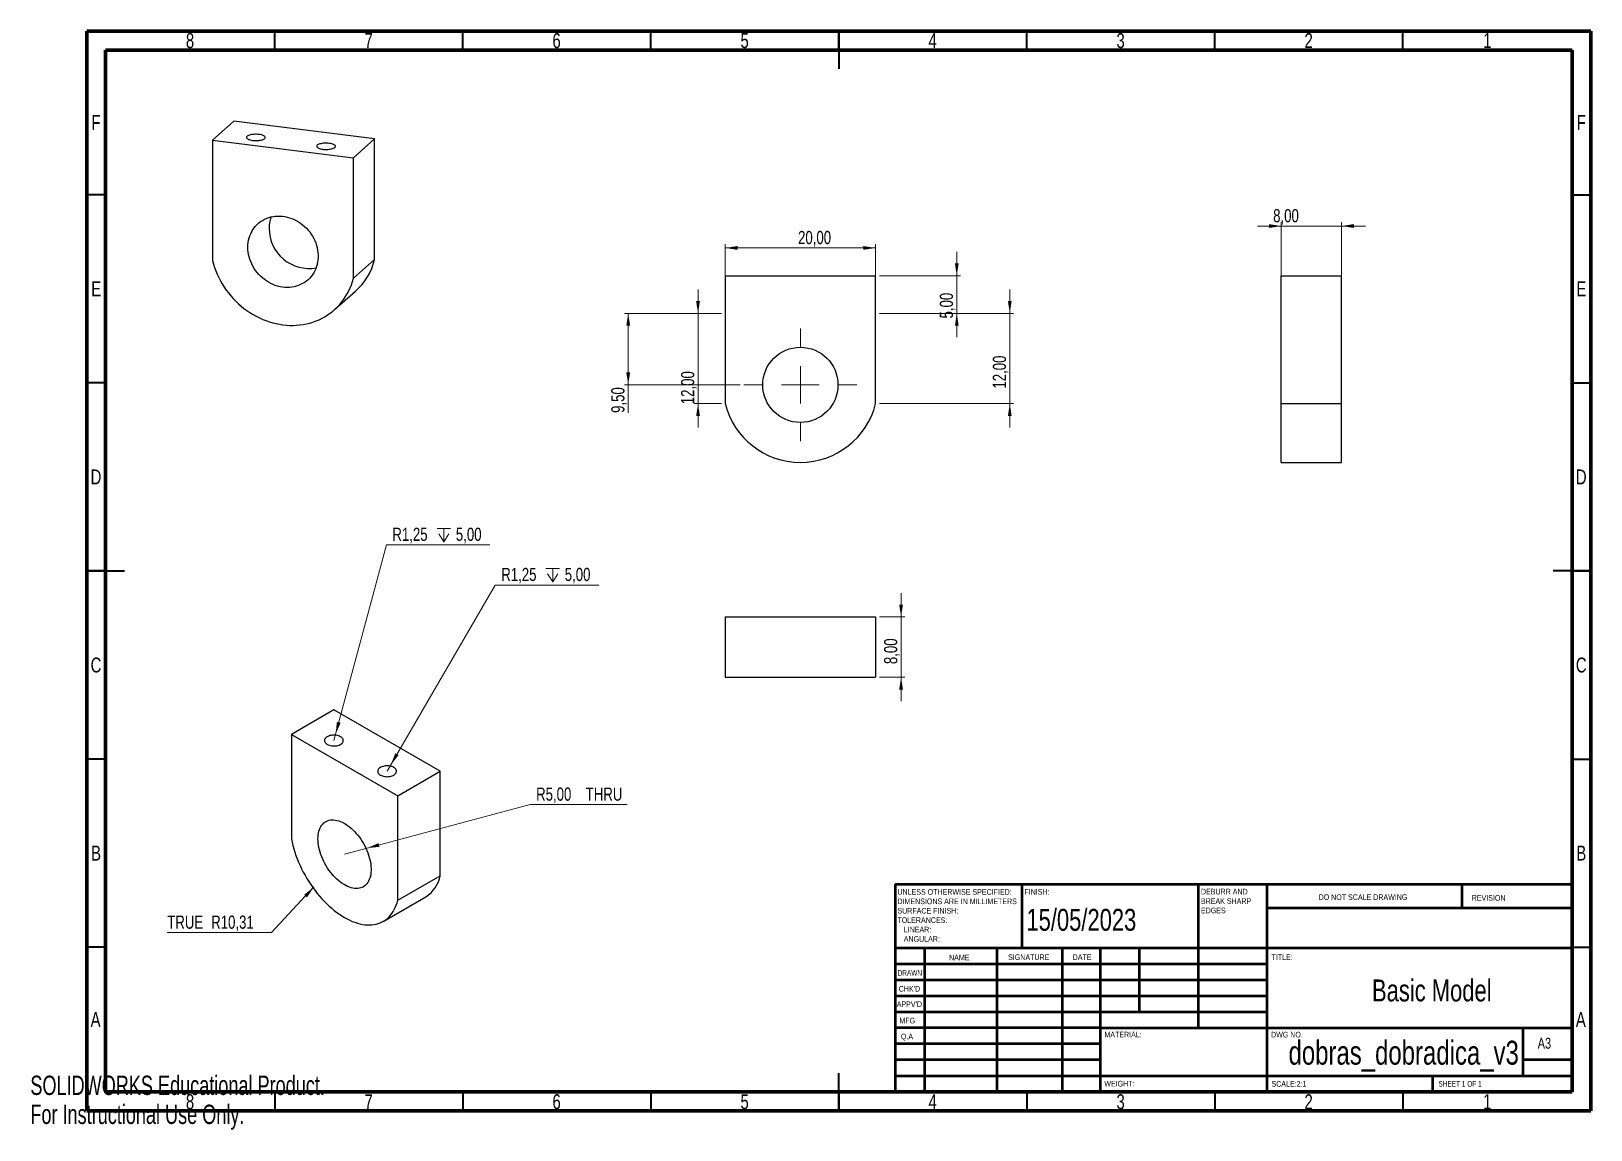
# Model space of a CAD drawing. Header units: millimetres. Extents: x 0 to 415, y 0 to 292.
import ezdxf

# ---------------------------------------------------------------- set-up
doc = ezdxf.new("R2010")
doc.units = ezdxf.units.MM
doc.styles.add('SLDTEXTSTYLE0', font='TXT', dxfattribs={"width": 0.75})
doc.styles.add('SLDTEXTSTYLE1', font='TXT', dxfattribs={"width": 0.686449})
doc.styles.add('SLDTEXTSTYLE2', font='TXT', dxfattribs={"width": 0.6875})
doc.styles.add('SLDTEXTSTYLE3', font='TXT', dxfattribs={"width": 0.7})
doc.dimstyles.new('SLDDIMSTYLE0', dxfattribs={"dimtxt": 3.5, "dimasz": 3.302, "dimexe": 0, "dimexo": 0.0625, "dimgap": 0.875, "dimtad": 1, "dimlfac": 0.5, "dimrnd": 1e-09, "dimzin": 12, "dimdsep": 46, "dimtxsty": 'SLDTEXTSTYLE0', "dimsah": 1, "dimcen": 0.09, "dimadec": 0, "dimazin": 3, "dimtfac": 1, "dimtmove": 0, "dimatfit": 0, "dimfxl": 0, "dimfrac": 2, "dimtolj": 1, "dimtzin": 12, "dimarcsym": 0})
doc.dimstyles.new('SLDDIMSTYLE1', dxfattribs={"dimtxt": 3.5, "dimasz": 3.302, "dimexe": 0, "dimexo": 0.0625, "dimgap": 0.875, "dimtad": 1, "dimlfac": 0.5, "dimrnd": 1e-09, "dimzin": 12, "dimdsep": 46, "dimtxsty": 'SLDTEXTSTYLE0', "dimsah": 1, "dimcen": 0.09, "dimadec": 0, "dimazin": 3, "dimtfac": 1, "dimtofl": 0, "dimtmove": 0, "dimatfit": 3, "dimfxl": 0, "dimfrac": 2, "dimtolj": 1, "dimtzin": 12, "dimarcsym": 0})
doc.dimstyles.new('SLDDIMSTYLE2', dxfattribs={"dimtxt": 3.5, "dimasz": 3.302, "dimexe": 0, "dimexo": 0.0625, "dimgap": 0.875, "dimtad": 0, "dimtih": 1, "dimtoh": 1, "dimlfac": 0.5, "dimrnd": 1e-09, "dimzin": 12, "dimdsep": 46, "dimtxsty": 'SLDTEXTSTYLE0', "dimsah": 1, "dimcen": 0, "dimadec": 0, "dimazin": 3, "dimtfac": 1, "dimtofl": 0, "dimtmove": 0, "dimatfit": 3, "dimfxl": 0, "dimfrac": 2, "dimtolj": 1, "dimtzin": 12, "dimarcsym": 0})
doc.dimstyles.new('SLDDIMSTYLE3', dxfattribs={"dimtxt": 3.5, "dimasz": 3.302, "dimexe": 0, "dimexo": 0.0625, "dimgap": 0.875, "dimtad": 0, "dimtih": 1, "dimtoh": 1, "dimlfac": 0.5, "dimrnd": 1e-09, "dimzin": 12, "dimdsep": 46, "dimtxsty": 'SLDTEXTSTYLE0', "dimsah": 1, "dimcen": 0, "dimadec": 0, "dimazin": 3, "dimtfac": 1, "dimtofl": 0, "dimtmove": 0, "dimatfit": 3, "dimfxl": 0, "dimfrac": 2, "dimtolj": 1, "dimtzin": 12, "dimarcsym": 0})

# ---------------------------------------------------------------- blocks, each defined once
blk = doc.blocks.new('_D')
at = {"color": 7, "linetype": 'Continuous', "lineweight": 0}
for p, q in [((260.48, 216.98), (260.48, 223.33)), ((225.79, 216.98), (261.48, 216.98)), ((260.48, 192.98), (260.48, 216.98)), ((225.79, 192.98), (261.48, 192.98)), ((260.48, 192.98), (260.48, 186.63))]:
    blk.add_line(p, q, dxfattribs=at)
at = {"color": 7, "linetype": 'Continuous', "lineweight": 18}
for points in [[(260.48, 216.98), (260.98, 220.28), (259.97, 220.28)], [(260.48, 192.98), (259.97, 189.68), (260.98, 189.68)]]:
    blk.add_solid(points, dxfattribs=at)
at = {"color": 7, "linetype": 'Continuous', "lineweight": 18, "insert": (255.96, 196.98), "char_height": 3.5, "attachment_point": 1, "rotation": 90, "style": 'SLDTEXTSTYLE0'}
blk.add_mtext('12,00', dxfattribs=at)
blk = doc.blocks.new('_D_1')
at = {"color": 7, "linetype": 'Continuous', "lineweight": 0}
for p, q in [((184.79, 217.98), (184.79, 235.38)), ((184.79, 234.38), (224.79, 234.38)), ((224.79, 217.98), (224.79, 235.38))]:
    blk.add_line(p, q, dxfattribs=at)
at = {"color": 7, "linetype": 'Continuous', "lineweight": 18}
for points in [[(184.79, 234.38), (188.09, 233.88), (188.09, 234.89)], [(224.79, 234.38), (221.49, 234.89), (221.49, 233.88)]]:
    blk.add_solid(points, dxfattribs=at)
at = {"color": 7, "linetype": 'Continuous', "lineweight": 18, "insert": (204.17, 238.9), "char_height": 3.5, "attachment_point": 1, "style": 'SLDTEXTSTYLE0'}
blk.add_mtext('20,00', dxfattribs=at)
blk = doc.blocks.new('_D_2')
at = {"color": 7, "linetype": 'Continuous', "lineweight": 0}
for p, q in [((177.57, 216.98), (177.57, 223.33)), ((183.79, 216.98), (176.57, 216.98)), ((177.57, 192.98), (177.57, 216.98)), ((183.79, 192.98), (176.57, 192.98)), ((177.57, 192.98), (177.57, 186.63))]:
    blk.add_line(p, q, dxfattribs=at)
at = {"color": 7, "linetype": 'Continuous', "lineweight": 18}
for points in [[(177.57, 216.98), (178.07, 220.28), (177.06, 220.28)], [(177.57, 192.98), (177.06, 189.68), (178.07, 189.68)]]:
    blk.add_solid(points, dxfattribs=at)
at = {"color": 7, "linetype": 'Continuous', "lineweight": 18, "insert": (173.05, 192.83), "char_height": 3.5, "attachment_point": 1, "rotation": 90, "style": 'SLDTEXTSTYLE0'}
blk.add_mtext('12,00', dxfattribs=at)
blk = doc.blocks.new('_D_3')
at = {"color": 7, "linetype": 'Continuous', "lineweight": 0}
for p, q in [((183.79, 216.98), (158, 216.98)), ((159, 197.98), (159, 216.98)), ((188.79, 197.98), (158, 197.98)), ((159, 197.98), (159, 190.52))]:
    blk.add_line(p, q, dxfattribs=at)
at = {"color": 7, "linetype": 'Continuous', "lineweight": 18}
for points in [[(159, 216.98), (158.49, 213.68), (159.51, 213.68)], [(159, 197.98), (159.51, 201.28), (158.49, 201.28)]]:
    blk.add_solid(points, dxfattribs=at)
at = {"color": 7, "linetype": 'Continuous', "lineweight": 18, "insert": (154.49, 190.52), "char_height": 3.5, "attachment_point": 1, "rotation": 90, "style": 'SLDTEXTSTYLE0'}
blk.add_mtext('9,50', dxfattribs=at)
blk = doc.blocks.new('_D_4')
at = {"color": 7, "linetype": 'Continuous', "lineweight": 0}
for p, q in [((246.38, 226.98), (246.38, 233.33)), ((225.79, 226.98), (247.38, 226.98)), ((246.38, 216.98), (246.38, 226.98)), ((225.79, 216.98), (247.38, 216.98)), ((246.38, 216.98), (246.38, 210.63))]:
    blk.add_line(p, q, dxfattribs=at)
at = {"color": 7, "linetype": 'Continuous', "lineweight": 18}
for points in [[(246.38, 226.98), (246.89, 230.28), (245.88, 230.28)], [(246.38, 216.98), (245.88, 213.68), (246.89, 213.68)]]:
    blk.add_solid(points, dxfattribs=at)
at = {"color": 7, "linetype": 'Continuous', "lineweight": 18, "insert": (241.87, 215.63), "char_height": 3.5, "attachment_point": 1, "rotation": 90, "style": 'SLDTEXTSTYLE0'}
blk.add_mtext('5,00', dxfattribs=at)
blk = doc.blocks.new('SW_CENTERMARKSYMBOL_0')
at = {"color": 0, "linetype": 'Continuous', "lineweight": 18}
for p, q in [((0, 10), (0, 15)), ((0, 0), (0, 5)), ((-10, 0), (-15, 0)), ((0, 0), (-5, 0)), ((0, 0), (0, -5)), ((0, 0), (5, 0)), ((10, 0), (15, 0)), ((0, -10), (0, -15))]:
    blk.add_line(p, q, dxfattribs=at)
blk = doc.blocks.new('_D_5')
at = {"color": 7, "linetype": 'Continuous', "lineweight": 0}
for p, q in [((332.69, 217.98), (332.69, 241.2)), ((348.69, 217.98), (348.69, 241.2)), ((332.69, 240.2), (326.34, 240.2)), ((348.69, 240.2), (332.69, 240.2)), ((348.69, 240.2), (355.04, 240.2))]:
    blk.add_line(p, q, dxfattribs=at)
at = {"color": 7, "linetype": 'Continuous', "lineweight": 18}
for points in [[(332.69, 240.2), (329.39, 240.71), (329.39, 239.69)], [(348.69, 240.2), (351.99, 239.69), (351.99, 240.71)]]:
    blk.add_solid(points, dxfattribs=at)
at = {"color": 7, "linetype": 'Continuous', "lineweight": 18, "insert": (330.52, 244.71), "char_height": 3.5, "attachment_point": 1, "style": 'SLDTEXTSTYLE0'}
blk.add_mtext('8,00', dxfattribs=at)
blk = doc.blocks.new('_D_6')
at = {"color": 7, "linetype": 'Continuous', "lineweight": 0}
for p, q in [((231.57, 136.27), (231.57, 142.62)), ((225.79, 136.27), (232.57, 136.27)), ((231.57, 120.27), (231.57, 136.27)), ((225.79, 120.27), (232.57, 120.27)), ((231.57, 120.27), (231.57, 113.92))]:
    blk.add_line(p, q, dxfattribs=at)
at = {"color": 7, "linetype": 'Continuous', "lineweight": 18}
for points in [[(231.57, 136.27), (232.07, 139.57), (231.06, 139.57)], [(231.57, 120.27), (231.06, 116.97), (232.07, 116.97)]]:
    blk.add_solid(points, dxfattribs=at)
at = {"color": 7, "linetype": 'Continuous', "lineweight": 18, "insert": (227.05, 123.74), "char_height": 3.5, "attachment_point": 1, "rotation": 90, "style": 'SLDTEXTSTYLE0'}
blk.add_mtext('8,00', dxfattribs=at)
blk = doc.blocks.new('_D_7')
at = {"color": 7, "linetype": 'Continuous', "lineweight": 0}
for p, q in [((75.43, 64.49), (64.15, 52.38)), ((64.15, 52.38), (36.41, 52.38))]:
    blk.add_line(p, q, dxfattribs=at)
at = {"color": 7, "linetype": 'Continuous', "lineweight": 18}
blk.add_solid([(75.43, 64.49), (72.81, 62.42), (73.55, 61.72)], dxfattribs=at)
at = {"color": 7, "linetype": 'Continuous', "lineweight": 18, "char_height": 3.5, "attachment_point": 1, "style": 'SLDTEXTSTYLE0'}
for s, insert in [('TRUE', (36.41, 56.89)), ('R10,31', (48.09, 56.89))]:
    blk.add_mtext(s, dxfattribs=dict(at, insert=insert))
blk = doc.blocks.new('SW_SYMBOL_HOLE_DEPTH')
at = {"color": 0, "linetype": 'Continuous', "lineweight": 18}
for p, q in [((0, 875), (800, 875)), ((100, 555), (400, 75)), ((400, 875), (400, 75)), ((700, 555), (400, 75))]:
    blk.add_line(p, q, dxfattribs=at)
blk = doc.blocks.new('_D_8')
at = {"color": 7, "linetype": 'Continuous', "lineweight": 0}
for p, q in [((81.17, 105.08), (94.69, 155.43)), ((94.69, 155.43), (122.21, 155.43)), ((80.72, 103.42), (81.17, 105.08))]:
    blk.add_line(p, q, dxfattribs=at)
at = {"color": 7, "linetype": 'Continuous', "lineweight": 18}
blk.add_solid([(81.17, 105.08), (82.52, 108.14), (81.53, 108.4)], dxfattribs=at)
at = {"color": 7, "linetype": 'Continuous', "lineweight": 18, "xscale": 0.004470703125, "yscale": 0.004470703125, "zscale": 0.004470703125}
blk.add_blockref('SW_SYMBOL_HOLE_DEPTH', (108.16, 155.92), dxfattribs=at)
at = {"color": 7, "linetype": 'Continuous', "lineweight": 18, "char_height": 3.5, "attachment_point": 1, "style": 'SLDTEXTSTYLE0'}
for s, insert in [('R1,25', (96.27, 160)), ('5,00', (113.16, 160))]:
    blk.add_mtext(s, dxfattribs=dict(at, insert=insert))
blk = doc.blocks.new('_D_9')
at = {"color": 7, "linetype": 'Continuous', "lineweight": 0}
for p, q in [((95.84, 96.94), (123.65, 144.76)), ((123.65, 144.76), (151.17, 144.76)), ((94.86, 95.25), (95.84, 96.94))]:
    blk.add_line(p, q, dxfattribs=at)
at = {"color": 7, "linetype": 'Continuous', "lineweight": 18}
blk.add_solid([(95.84, 96.94), (97.94, 99.53), (97.06, 100.05)], dxfattribs=at)
at = {"color": 7, "linetype": 'Continuous', "lineweight": 18, "xscale": 0.004470703125, "yscale": 0.004470703125, "zscale": 0.004470703125}
blk.add_blockref('SW_SYMBOL_HOLE_DEPTH', (137.12, 145.25), dxfattribs=at)
at = {"color": 7, "linetype": 'Continuous', "lineweight": 18, "char_height": 3.5, "attachment_point": 1, "style": 'SLDTEXTSTYLE0'}
for s, insert in [('R1,25', (125.24, 149.33)), ('5,00', (142.12, 149.33))]:
    blk.add_mtext(s, dxfattribs=dict(at, insert=insert))
blk = doc.blocks.new('_D_10')
at = {"color": 7, "linetype": 'Continuous', "lineweight": 0}
for p, q in [((89.53, 74.81), (132.91, 86.41)), ((132.91, 86.41), (158.75, 86.41)), ((83.55, 73.21), (89.53, 74.81))]:
    blk.add_line(p, q, dxfattribs=at)
at = {"color": 7, "linetype": 'Continuous', "lineweight": 18}
blk.add_solid([(89.53, 74.81), (92.85, 75.17), (92.58, 76.15)], dxfattribs=at)
at = {"color": 7, "linetype": 'Continuous', "lineweight": 18, "char_height": 3.5, "attachment_point": 1, "style": 'SLDTEXTSTYLE0'}
for s, insert in [('R5,00', (134.5, 90.93)), ('THRU', (147.7, 90.93))]:
    blk.add_mtext(s, dxfattribs=dict(at, insert=insert))

msp = doc.modelspace()

# ---------------------------------------------------------------- linework, layer by layer
at = {"color": 7, "linetype": 'Continuous', "lineweight": 70}
for p, q in [((15, 5), (15, 292)), ((15, 292), (415, 292)), ((415, 292), (415, 5)), ((20, 10), (20, 287)), ((20, 287), (410, 287)), ((410, 287), (410, 10)), ((410, 10), (20, 10)), ((415, 5), (15, 5))]:
    msp.add_line(p, q, dxfattribs=at)
at = {"color": 7, "linetype": 'Continuous', "lineweight": 35}
for p, q in [((65, 287), (65, 292)), ((115, 287), (115, 292)), ((165, 287), (165, 292)), ((215, 292), (215, 282)), ((215, 287), (215, 292)), ((265, 287), (265, 292)), ((315, 287), (315, 292)), ((365, 287), (365, 292)), ((20, 248.5), (15, 248.5)), ((410, 248.5), (415, 248.5)), ((20, 198.5), (15, 198.5)), ((410, 198.5), (415, 198.5)), ((15, 148.5), (25, 148.5)), ((20, 148.5), (15, 148.5)), ((415, 148.5), (405, 148.5)), ((410, 148.5), (415, 148.5)), ((20, 98.5), (15, 98.5)), ((410, 98.5), (415, 98.5)), ((20, 48.5), (15, 48.5)), ((410, 48.5), (415, 48.5)), ((215, 5), (215, 15)), ((65, 10), (65, 5)), ((115, 10), (115, 5)), ((165, 10), (165, 5)), ((215, 10), (215, 5)), ((265, 10), (265, 5)), ((315, 10), (315, 5)), ((365, 10), (365, 5))]:
    msp.add_line(p, q, dxfattribs=at)
at = {"color": 7, "linetype": 'Continuous', "lineweight": 25}
for p, q in [((54.133, 268.06), (48.477, 263.071)), ((91.55, 263.346), (54.133, 268.06)), ((48.477, 263.071), (85.893, 258.357)), ((48.477, 263.071), (48.477, 231.016)), ((85.893, 258.357), (91.55, 263.346)), ((91.55, 231.29), (91.55, 263.346)), ((85.893, 226.301), (85.893, 258.357)), ((85.893, 226.301), (91.55, 231.29)), ((184.788, 226.981), (184.788, 192.981)), ((184.788, 226.981), (224.788, 226.981)), ((224.788, 192.981), (224.788, 226.981)), ((332.691, 192.981), (332.691, 226.981)), ((332.691, 226.981), (348.691, 226.981)), ((348.691, 192.981), (348.691, 226.981)), ((80.821, 217.911), (86.478, 222.9)), ((332.691, 192.981), (348.691, 192.981)), ((332.691, 177.365), (332.691, 192.981)), ((348.691, 177.365), (348.691, 192.981)), ((332.691, 177.365), (348.691, 177.365)), ((184.788, 136.268), (184.788, 120.268)), ((184.788, 136.268), (224.788, 136.268)), ((224.788, 136.268), (224.788, 120.268)), ((184.788, 120.268), (224.788, 120.268)), ((80.722, 111.583), (69.409, 105.052)), ((109.007, 95.255), (80.722, 111.583)), ((69.409, 105.052), (97.693, 88.724)), ((69.409, 105.052), (69.409, 77.289)), ((97.693, 88.724), (109.007, 95.255)), ((109.007, 67.492), (109.007, 95.255)), ((97.693, 60.961), (97.693, 88.724)), ((97.693, 60.961), (109.007, 67.492)), ((93.858, 55.354), (105.171, 61.885))]:
    msp.add_line(p, q, dxfattribs=at)
at = {"color": 7, "linetype": 'Continuous', "lineweight": 50}
for p, q in [((230, 65.25), (410, 65.25)), ((230, 65.25), (230, 10)), ((263.8, 48.25), (263.8, 65.25)), ((310.6, 65.25), (310.6, 27)), ((328.8, 65.25), (328.8, 10)), ((380.8, 58.875), (380.8, 65.25)), ((410, 58.875), (328.8, 58.875)), ((410, 48.25), (230, 48.25)), ((237.8, 48.25), (237.8, 10)), ((256.991, 48.25), (256.991, 10)), ((274.399, 48.25), (274.399, 10)), ((284.6, 10), (284.6, 48.25)), ((295, 31.25), (295, 48.25)), ((328.8, 44), (230, 44)), ((328.8, 39.75), (230, 39.75)), ((328.8, 35.5), (230, 35.5)), ((328.8, 31.25), (230, 31.25)), ((284.6, 27), (230, 27)), ((284.6, 27), (410, 27)), ((397, 14.25), (397, 27)), ((284.6, 22.75), (230, 22.75)), ((284.6, 18.5), (230, 18.5)), ((410, 18.5), (397, 18.5)), ((230, 14.25), (410, 14.25)), ((373, 10), (373, 14.25))]:
    msp.add_line(p, q, dxfattribs=at)
at = {"color": 7, "linetype": 'Continuous', "lineweight": 25, "flags": 128}
for points in [[(59.068, 262.984), (59.395, 262.951), (59.732, 262.933), (60.073, 262.931), (60.412, 262.944), (60.742, 262.973), (61.058, 263.016), (61.353, 263.073), (61.622, 263.143), (61.86, 263.225), (62.062, 263.316), (62.225, 263.416), (62.345, 263.523), (62.421, 263.633), (62.452, 263.747), (62.435, 263.86), (62.372, 263.972), (62.264, 264.08), (62.113, 264.182), (61.922, 264.276), (61.694, 264.361), (61.434, 264.434), (61.146, 264.495), (60.836, 264.543), (60.509, 264.576), (60.172, 264.593), (59.831, 264.596), (59.492, 264.582), (59.162, 264.554), (58.846, 264.511), (58.551, 264.454), (58.282, 264.384), (58.045, 264.302), (57.842, 264.21), (57.679, 264.11), (57.559, 264.004), (57.483, 263.893), (57.453, 263.78), (57.469, 263.666), (57.532, 263.555), (57.64, 263.447), (57.791, 263.345), (57.982, 263.25), (58.21, 263.166), (58.47, 263.092), (58.758, 263.031), (59.068, 262.984)], [(77.776, 260.627), (78.103, 260.594), (78.44, 260.576), (78.781, 260.574), (79.12, 260.587), (79.451, 260.616), (79.766, 260.659), (80.061, 260.716), (80.33, 260.786), (80.568, 260.868), (80.77, 260.959), (80.933, 261.059), (81.054, 261.166), (81.13, 261.276), (81.16, 261.39), (81.143, 261.503), (81.081, 261.615), (80.973, 261.723), (80.822, 261.825), (80.631, 261.919), (80.403, 262.004), (80.142, 262.077), (79.854, 262.138), (79.544, 262.186), (79.218, 262.219), (78.88, 262.236), (78.539, 262.239), (78.2, 262.225), (77.87, 262.197), (77.555, 262.154), (77.26, 262.097), (76.991, 262.027), (76.753, 261.945), (76.551, 261.853), (76.388, 261.753), (76.267, 261.647), (76.191, 261.536), (76.161, 261.423), (76.177, 261.309), (76.24, 261.197), (76.348, 261.09), (76.499, 260.988), (76.69, 260.893), (76.918, 260.809), (77.178, 260.735), (77.466, 260.674), (77.776, 260.627)], [(57.831, 234.551), (57.852, 235.185), (57.916, 235.81), (58.022, 236.425), (58.17, 237.025), (58.359, 237.609), (58.589, 238.174), (58.857, 238.716), (59.164, 239.234), (59.507, 239.726), (59.886, 240.188), (60.297, 240.62), (60.74, 241.018), (61.213, 241.381), (61.712, 241.708), (62.237, 241.997), (62.784, 242.247), (63.351, 242.456), (63.936, 242.623), (64.536, 242.748), (65.147, 242.831), (65.768, 242.87), (66.396, 242.866), (67.027, 242.819), (67.659, 242.729), (68.288, 242.596), (68.913, 242.421), (69.529, 242.204), (70.135, 241.948), (70.728, 241.652), (71.304, 241.318), (71.862, 240.948), (72.398, 240.544), (72.911, 240.107), (73.397, 239.639), (73.855, 239.142), (74.282, 238.62), (74.678, 238.073), (75.038, 237.505), (75.364, 236.918), (75.651, 236.314), (75.901, 235.698), (76.11, 235.071), (76.279, 234.436), (76.406, 233.796), (76.491, 233.154), (76.534, 232.513), (76.534, 231.876), (76.491, 231.246), (76.406, 230.626), (76.279, 230.018), (76.11, 229.426), (75.901, 228.851), (75.651, 228.297), (75.364, 227.767), (75.038, 227.262), (74.678, 226.784), (74.282, 226.337), (73.855, 225.922), (73.397, 225.541), (72.911, 225.196), (72.398, 224.888), (71.862, 224.618), (71.304, 224.389), (70.728, 224.201), (70.135, 224.054), (69.529, 223.95), (68.913, 223.889), (68.288, 223.871), (67.659, 223.897), (67.027, 223.966), (66.396, 224.077), (65.768, 224.232), (65.147, 224.428), (64.536, 224.664), (63.936, 224.941), (63.351, 225.256), (62.784, 225.607), (62.237, 225.995), (61.712, 226.416), (61.213, 226.869), (60.74, 227.351), (60.297, 227.861), (59.886, 228.396), (59.507, 228.954), (59.164, 229.532), (58.857, 230.127), (58.589, 230.738), (58.359, 231.36), (58.17, 231.991), (58.022, 232.629), (57.916, 233.27), (57.852, 233.912), (57.831, 234.551)], [(48.477, 231.016), (48.719, 230.098), (49.003, 229.187), (49.327, 228.286), (49.692, 227.397), (50.095, 226.52), (50.537, 225.66), (51.017, 224.816), (51.532, 223.991), (52.083, 223.188), (52.668, 222.408), (53.285, 221.652), (53.933, 220.922), (54.611, 220.22), (55.317, 219.548), (56.05, 218.906), (56.808, 218.298), (57.589, 217.722), (58.391, 217.182), (59.213, 216.679), (60.053, 216.212), (60.909, 215.785), (61.78, 215.396), (62.662, 215.048), (63.554, 214.741), (64.455, 214.476), (65.361, 214.253), (66.272, 214.073), (67.185, 213.936), (68.098, 213.843), (69.008, 213.793), (69.915, 213.788), (70.816, 213.826), (71.708, 213.908), (72.59, 214.034), (73.46, 214.203), (74.316, 214.415), (75.156, 214.67), (75.979, 214.967), (76.781, 215.304), (77.562, 215.683), (78.32, 216.101), (79.053, 216.557), (79.759, 217.052), (80.437, 217.583), (81.085, 218.149), (81.702, 218.75), (82.287, 219.383), (82.837, 220.047), (83.353, 220.742), (83.832, 221.465), (84.274, 222.214), (84.678, 222.989), (85.043, 223.787), (85.367, 224.606), (85.651, 225.445), (85.893, 226.301)], [(78.954, 102.398), (79.212, 102.269), (79.497, 102.161), (79.805, 102.076), (80.13, 102.017), (80.467, 101.983), (80.808, 101.977), (81.147, 101.997), (81.479, 102.043), (81.796, 102.116), (82.093, 102.212), (82.365, 102.331), (82.607, 102.47), (82.813, 102.627), (82.98, 102.799), (83.105, 102.982), (83.186, 103.174), (83.221, 103.37), (83.209, 103.567), (83.151, 103.761), (83.048, 103.948), (82.901, 104.126), (82.714, 104.291), (82.49, 104.439), (82.233, 104.569), (81.948, 104.677), (81.639, 104.762), (81.314, 104.821), (80.978, 104.855), (80.637, 104.861), (80.297, 104.841), (79.966, 104.795), (79.649, 104.722), (79.351, 104.626), (79.079, 104.507), (78.838, 104.367), (78.632, 104.21), (78.465, 104.039), (78.339, 103.856), (78.259, 103.664), (78.224, 103.468), (78.235, 103.271), (78.293, 103.077), (78.397, 102.889), (78.543, 102.712), (78.73, 102.547), (78.954, 102.398)], [(93.097, 94.234), (93.354, 94.105), (93.639, 93.997), (93.947, 93.912), (94.272, 93.853), (94.609, 93.819), (94.95, 93.812), (95.289, 93.833), (95.621, 93.879), (95.938, 93.952), (96.236, 94.048), (96.507, 94.167), (96.749, 94.306), (96.955, 94.463), (97.122, 94.635), (97.247, 94.818), (97.328, 95.01), (97.363, 95.206), (97.351, 95.402), (97.293, 95.597), (97.19, 95.784), (97.044, 95.962), (96.856, 96.127), (96.632, 96.275), (96.375, 96.405), (96.09, 96.513), (95.782, 96.597), (95.456, 96.657), (95.12, 96.691), (94.779, 96.697), (94.44, 96.677), (94.108, 96.63), (93.791, 96.558), (93.493, 96.462), (93.221, 96.343), (92.98, 96.203), (92.774, 96.046), (92.607, 95.875), (92.482, 95.691), (92.401, 95.5), (92.366, 95.304), (92.378, 95.107), (92.435, 94.913), (92.539, 94.725), (92.685, 94.548), (92.872, 94.383), (93.097, 94.234)], [(76.48, 77.29), (76.496, 77.832), (76.544, 78.353), (76.624, 78.85), (76.736, 79.322), (76.879, 79.765), (77.053, 80.179), (77.256, 80.561), (77.488, 80.91), (77.747, 81.223), (78.033, 81.5), (78.344, 81.739), (78.679, 81.939), (79.036, 82.099), (79.414, 82.218), (79.81, 82.297), (80.224, 82.334), (80.653, 82.329), (81.095, 82.283), (81.548, 82.195), (82.011, 82.066), (82.48, 81.897), (82.954, 81.689), (83.431, 81.441), (83.909, 81.156), (84.385, 80.835), (84.857, 80.479), (85.323, 80.09), (85.781, 79.669), (86.229, 79.219), (86.665, 78.741), (87.086, 78.238), (87.492, 77.713), (87.879, 77.166), (88.247, 76.602), (88.593, 76.022), (88.916, 75.429), (89.215, 74.827), (89.487, 74.216), (89.733, 73.602), (89.951, 72.985), (90.139, 72.369), (90.297, 71.758), (90.425, 71.152), (90.521, 70.557), (90.585, 69.973), (90.618, 69.404), (90.618, 68.852), (90.585, 68.321), (90.521, 67.811), (90.425, 67.327), (90.297, 66.869), (90.139, 66.44), (89.951, 66.042), (89.733, 65.676), (89.487, 65.345), (89.215, 65.05), (88.916, 64.792), (88.593, 64.572), (88.247, 64.392), (87.879, 64.252), (87.492, 64.153), (87.086, 64.096), (86.665, 64.079), (86.229, 64.105), (85.781, 64.172), (85.323, 64.28), (84.857, 64.429), (84.385, 64.618), (83.909, 64.846), (83.431, 65.113), (82.954, 65.416), (82.48, 65.755), (82.011, 66.128), (81.548, 66.533), (81.095, 66.969), (80.653, 67.433), (80.224, 67.923), (79.81, 68.438), (79.414, 68.974), (79.036, 69.53), (78.679, 70.102), (78.344, 70.689), (78.033, 71.287), (77.747, 71.894), (77.488, 72.507), (77.256, 73.123), (77.053, 73.739), (76.879, 74.353), (76.736, 74.962), (76.624, 75.563), (76.544, 76.153), (76.496, 76.729), (76.48, 77.29)], [(69.409, 77.289), (69.592, 76.415), (69.806, 75.534), (70.052, 74.647), (70.327, 73.757), (70.632, 72.866), (70.966, 71.976), (71.329, 71.089), (71.719, 70.206), (72.135, 69.33), (72.577, 68.463), (73.043, 67.606), (73.533, 66.762), (74.046, 65.932), (74.58, 65.119), (75.134, 64.323), (75.706, 63.548), (76.297, 62.794), (76.903, 62.064), (77.525, 61.359), (78.16, 60.68), (78.807, 60.029), (79.465, 59.408), (80.132, 58.818), (80.806, 58.26), (81.487, 57.736), (82.172, 57.246), (82.861, 56.792), (83.551, 56.375), (84.241, 55.995), (84.929, 55.654), (85.614, 55.353), (86.295, 55.091), (86.97, 54.87), (87.637, 54.691), (88.294, 54.552), (88.942, 54.456), (89.577, 54.401), (90.198, 54.389), (90.805, 54.419), (91.395, 54.491), (91.968, 54.605), (92.522, 54.761), (93.056, 54.958), (93.568, 55.196), (94.058, 55.474), (94.525, 55.792), (94.966, 56.15), (95.383, 56.545), (95.773, 56.978), (96.135, 57.447), (96.469, 57.951), (96.774, 58.49), (97.05, 59.061), (97.295, 59.665), (97.51, 60.299), (97.693, 60.961)]]:
    msp.add_lwpolyline(points, dxfattribs=at)
at = {"color": 7, "linetype": 'Continuous', "lineweight": 25}
msp.add_circle((204.788, 197.981), 10, dxfattribs=at)
for centre, radius, start, end in [((72.37, 239.579), 8.882, 159.79326, 180.25029), ((74.142, 239.58), 10.655, 180.21673, 279.99961), ((75.448, 235.296), 16.593, 311.66091, 346.03024), ((204.788, 197.981), 20.616, 194.03624, 345.96376), ((100.609, 69.121), 8.554, 302.23271, 349.0253)]:
    msp.add_arc(centre, radius, start, end, dxfattribs=at)

# ---------------------------------------------------------------- block references
at = {"color": 7, "linetype": 'Continuous', "lineweight": 0}
msp.add_blockref('SW_CENTERMARKSYMBOL_0', (204.788, 197.981), dxfattribs=at)

# ---------------------------------------------------------------- texts
for s, insert, char_height, attachment_point, style in [('8', (42.46, 291.483), 3.969, 2, 'SLDTEXTSTYLE0'), ('7', (89.96, 291.483), 3.969, 2, 'SLDTEXTSTYLE0'), ('6', (139.96, 291.483), 3.969, 2, 'SLDTEXTSTYLE0'), ('5', (189.96, 291.483), 3.969, 2, 'SLDTEXTSTYLE0'), ('4', (239.96, 291.483), 3.969, 2, 'SLDTEXTSTYLE0'), ('3', (289.96, 291.483), 3.969, 2, 'SLDTEXTSTYLE0'), ('2', (339.96, 291.483), 3.969, 2, 'SLDTEXTSTYLE0'), ('1', (387.46, 291.483), 3.969, 2, 'SLDTEXTSTYLE0'), ('F', (17.458, 269.733), 3.969, 2, 'SLDTEXTSTYLE0'), ('F', (412.458, 269.733), 3.969, 2, 'SLDTEXTSTYLE0'), ('E', (17.508, 225.483), 3.969, 2, 'SLDTEXTSTYLE0'), ('E', (412.508, 225.483), 3.969, 2, 'SLDTEXTSTYLE0'), ('D', (17.453, 175.483), 3.969, 2, 'SLDTEXTSTYLE0'), ('D', (412.453, 175.483), 3.969, 2, 'SLDTEXTSTYLE0'), ('C', (17.459, 125.483), 3.969, 2, 'SLDTEXTSTYLE0'), ('C', (412.459, 125.483), 3.969, 2, 'SLDTEXTSTYLE0'), ('B', (17.471, 75.483), 3.969, 2, 'SLDTEXTSTYLE0'), ('B', (412.471, 75.483), 3.969, 2, 'SLDTEXTSTYLE0'), ('UNLESS OTHERWISE SPECIFIED:', (230.594, 63.921), 1.5, 1, 'SLDTEXTSTYLE0'), ('FINISH:', (264.371, 63.919), 1.5, 1, 'SLDTEXTSTYLE0'), ('DEBURR AND', (311.309, 64.003), 1.5, 1, 'SLDTEXTSTYLE0'), ('DO NOT SCALE DRAWING', (342.615, 62.533), 1.5, 1, 'SLDTEXTSTYLE0'), ('REVISION', (383.328, 62.335), 1.5, 1, 'SLDTEXTSTYLE0'), ('SURFACE FINISH:', (230.594, 58.921), 1.5, 1, 'SLDTEXTSTYLE0'), ('DIMENSIONS ARE IN MILLIMETERS', (230.594, 61.421), 1.5, 1, 'SLDTEXTSTYLE0'), ('15/05/2023', (264.9, 58.671), 5.8208, 1, 'SLDTEXTSTYLE0'), ('BREAK SHARP', (311.309, 61.503), 1.5, 1, 'SLDTEXTSTYLE0'), ('EDGES', (311.309, 59.003), 1.5, 1, 'SLDTEXTSTYLE0'), ('TOLERANCES:', (230.594, 56.421), 1.5, 1, 'SLDTEXTSTYLE0'), ('ANGULAR:', (232.281, 51.421), 1.5, 1, 'SLDTEXTSTYLE0'), ('LINEAR:', (232.281, 53.921), 1.5, 1, 'SLDTEXTSTYLE0'), ('NAME', (244.322, 46.501), 1.5, 1, 'SLDTEXTSTYLE0'), ('SIGNATURE', (260.034, 46.562), 1.5, 1, 'SLDTEXTSTYLE0'), ('DATE', (277.215, 46.576), 1.5, 1, 'SLDTEXTSTYLE0'), ('TITLE:', (330.09, 46.576), 1.5, 1, 'SLDTEXTSTYLE0'), ('DRAWN', (230.643, 42.385), 1.5, 1, 'SLDTEXTSTYLE1'), ("CHK'D", (230.939, 38.162), 1.5, 1, 'SLDTEXTSTYLE0'), ('Basic Model', (356.812, 39.896), 5.82083, 1, 'SLDTEXTSTYLE0'), ("APPV'D", (230.402, 34.066), 1.5, 1, 'SLDTEXTSTYLE0'), ('A', (17.34, 31.233), 3.969, 2, 'SLDTEXTSTYLE0'), ('MFG', (231.124, 29.716), 1.5, 1, 'SLDTEXTSTYLE0'), ('A', (412.34, 31.233), 3.969, 2, 'SLDTEXTSTYLE0'), ('Q.A', (231.509, 25.505), 1.5, 1, 'SLDTEXTSTYLE0'), ('MATERIAL:', (285.646, 25.986), 1.5, 1, 'SLDTEXTSTYLE0'), ('DWG NO.', (329.953, 25.986), 1.5, 1, 'SLDTEXTSTYLE0'), ('dobras_dobradica_v3', (365.239, 23.607), 6.35, 2, 'SLDTEXTSTYLE0'), ('A3', (400.871, 24.406), 2.9104, 1, 'SLDTEXTSTYLE0'), ('WEIGHT:', (285.618, 12.949), 1.4986, 1, 'SLDTEXTSTYLE0'), ('SCALE:2:1', (330.074, 12.9), 1.5, 1, 'SLDTEXTSTYLE0'), ('SHEET 1 OF 1', (374.478, 12.9), 1.5, 1, 'SLDTEXTSTYLE2'), ('8', (42.46, 9.393), 3.969, 2, 'SLDTEXTSTYLE0'), ('7', (89.96, 9.393), 3.969, 2, 'SLDTEXTSTYLE0'), ('6', (139.96, 9.393), 3.969, 2, 'SLDTEXTSTYLE0'), ('5', (189.96, 9.393), 3.969, 2, 'SLDTEXTSTYLE0'), ('4', (239.96, 9.393), 3.969, 2, 'SLDTEXTSTYLE0'), ('3', (289.96, 9.393), 3.969, 2, 'SLDTEXTSTYLE0'), ('2', (339.96, 9.393), 3.969, 2, 'SLDTEXTSTYLE0'), ('1', (387.46, 9.393), 3.969, 2, 'SLDTEXTSTYLE0')]:
    msp.add_mtext(s, dxfattribs=dict(at, insert=insert, char_height=char_height, attachment_point=attachment_point, style=style))
at = {"color": 7, "linetype": 'Continuous', "char_height": 5.1381, "attachment_point": 1, "style": 'SLDTEXTSTYLE3'}
for s, insert in [('SOLIDWORKS Educational Product.', (0, 14.331)), ('For Instructional Use Only.', (0, 6.623))]:
    msp.add_mtext(s, dxfattribs=dict(at, insert=insert))

# ---------------------------------------------------------------- dimensions: what is measured, and where the dimension line sits
at = {"color": 7, "linetype": 'Continuous', "lineweight": 18}
for base, p1, p2, dimstyle, picture, middle in [((332.691, 242.981), (348.691, 216.981), (332.691, 216.981), 'SLDDIMSTYLE0', '_D_5', (335.05, 242.981)), ((224.788, 237.162), (184.788, 216.981), (224.788, 216.981), 'SLDDIMSTYLE1', '_D_1', (209.985, 237.162))]:
    dim = msp.add_linear_dim(base=base, p1=p1, p2=p2, dimstyle=dimstyle, dxfattribs=at)
    dim.commit()
    dim.dimension.update_dxf_attribs({"geometry": picture, "text_midpoint": middle, "dimtype": 160})
for base, p1, p2, dimstyle, picture, middle in [((243.606, 226.981), (224.788, 216.981), (224.788, 226.981), 'SLDDIMSTYLE0', '_D_4', (243.606, 220.155)), ((174.788, 216.981), (184.788, 192.981), (184.788, 216.981), 'SLDDIMSTYLE0', '_D_2', (174.788, 198.646)), ((257.697, 216.981), (224.788, 192.981), (224.788, 216.981), 'SLDDIMSTYLE0', '_D', (257.697, 202.799)), ((156.224, 216.981), (204.788, 197.981), (184.788, 216.981), 'SLDDIMSTYLE1', '_D_3', (156.224, 195.046)), ((228.788, 136.268), (224.788, 120.268), (224.788, 136.268), 'SLDDIMSTYLE0', '_D_6', (228.788, 128.268))]:
    dim = msp.add_linear_dim(base=base, p1=p1, p2=p2, angle=90, dimstyle=dimstyle, dxfattribs=at)
    dim.commit()
    dim.dimension.update_dxf_attribs({"geometry": picture, "text_midpoint": middle, "dimtype": 160})
for center, mpoint, text, dimstyle, picture, middle in [((80.722, 103.419), (81.169, 105.084), '<>{\\fGDT;x}5,00', 'SLDDIMSTYLE3', '_D_8', (109.243, 158.236)), ((94.864, 95.255), (95.842, 96.935), '<>{\\fGDT;x}5,00', 'SLDDIMSTYLE3', '_D_9', (138.206, 147.566)), ((83.551, 73.208), (89.526, 74.807), '<> THRU', 'SLDDIMSTYLE3', '_D_10', (146.622, 89.192)), ((83.551, 73.208), (75.427, 64.487), 'TRUE <>', 'SLDDIMSTYLE2', '_D_7', (49.486, 55.155))]:
    dim = msp.add_radius_dim(center=center, mpoint=mpoint, text=text, dimstyle=dimstyle, dxfattribs=at)
    dim.commit()
    dim.dimension.update_dxf_attribs({"geometry": picture, "text_midpoint": middle, "dimtype": 164})

doc.saveas('drawing.dxf')
